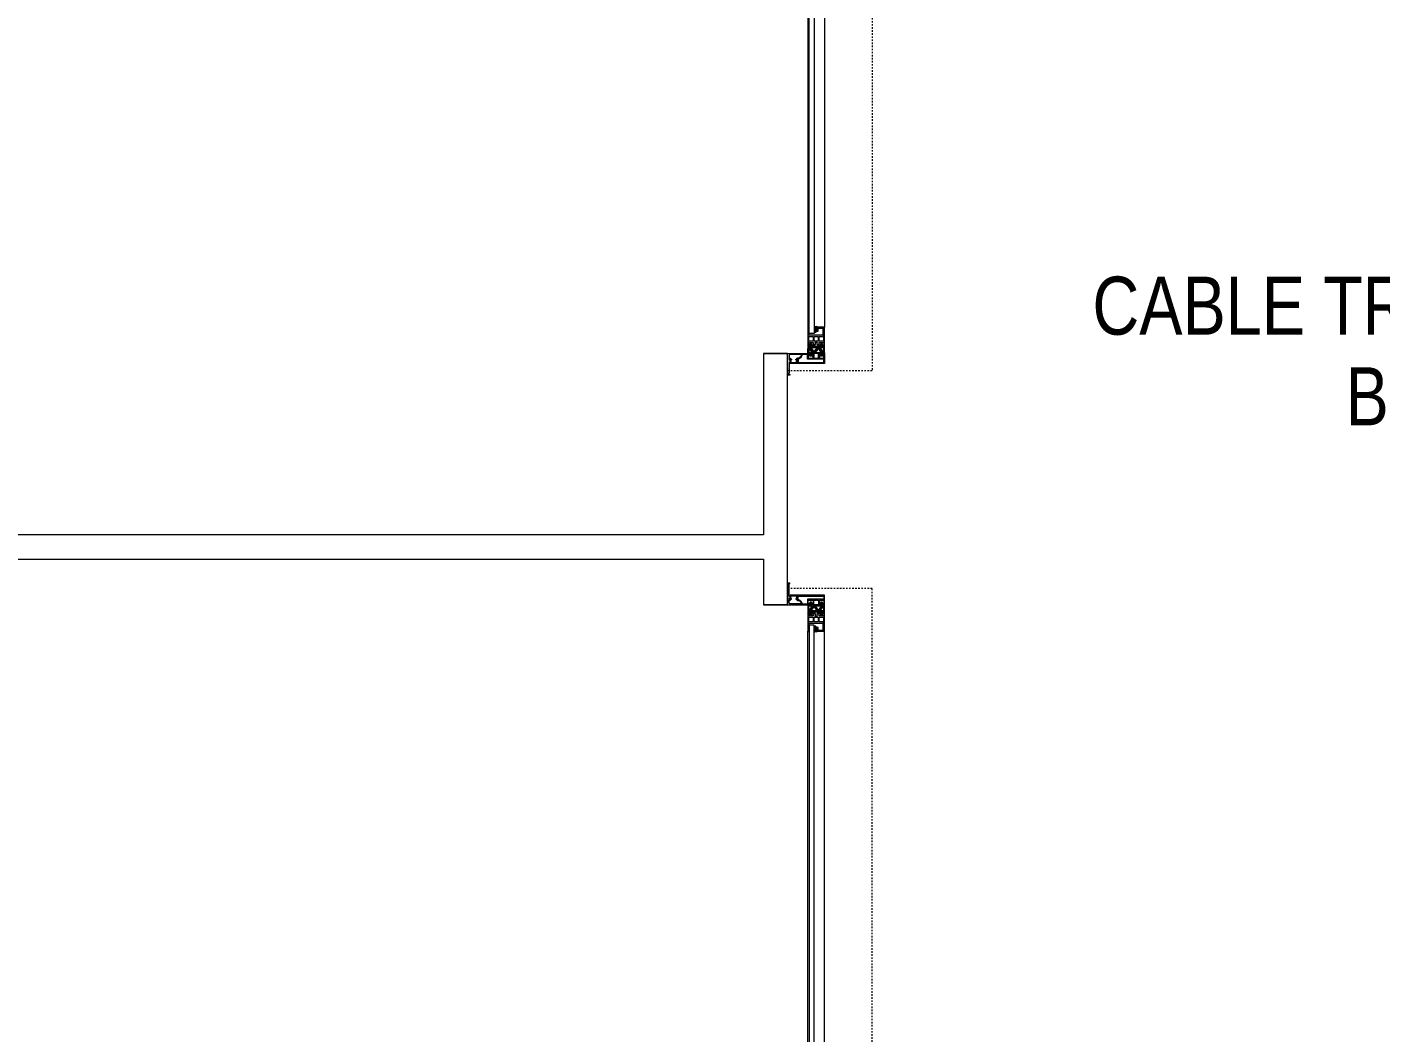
# Model space of a CAD drawing. Header units: millimetres. Extents: x -21597 to 3742, y 49379 to 62073.
# Drawn here: x -15531 to -12732, y 51987 to 54066 of the extents above; entities that cross this region are included whole.
import ezdxf

# ---------------------------------------------------------------- set-up
doc = ezdxf.new("R2010")
doc.units = ezdxf.units.MM
doc.linetypes.add('Dash', pattern=[6.35, 3.175, -3.175])
for name, color, linetype, lineweight in [('A-DETL-GENF', 7, 'Continuous', 5), ('A-GENM', 7, 'Continuous', 5), ('A-WALL', 7, 'Continuous', 9), ('E-CABL-TRAY-IDEN', 7, 'Continuous', 9)]:
    doc.layers.add(name, color=color, linetype=linetype, lineweight=lineweight)
doc.layers.add('A-DOOR', color=5, linetype='Continuous', lineweight=9, true_color=0x0000ff)
doc.layers.add('A-DOOR-HDLN', color=5, linetype='Dash', lineweight=9, true_color=0x0000ff)
doc.styles.add('Arial_1', font='arial.ttf', dxfattribs={"width": 0.8, "height": 120})

# ---------------------------------------------------------------- blocks, each defined once
blk = doc.blocks.new('Automatic-Door_Single_Gilgen_SL-PSXP_Without-Side-Panel_On-Wall - Automatic-Door_Single_Gilgen_SL-PSXP_Without-Side-Panel_On-Wall-1196497-MẶT BẰNG ỐNG GAS KHU H_N')
at = {"layer": 'A-DETL-GENF', "lineweight": 9, "true_color": 0xe2e2e2}
h = blk.add_hatch(color=254, dxfattribs=at)
h.paths.add_polyline_path([(486, 92.6), (484, 92.6), (484, 90.2), (477.5, 90.2), (477.5, 99.5), (484, 99.5), (484, 97.4), (486, 97.4), (486, 101.5), (446, 101.5), (446, 99.5), (462.5, 99.5), (462.5, 68.5), (446, 68.5), (446, 66.5), (486, 66.5), (486, 70.6), (484, 70.6), (484, 68.5), (477.5, 68.5), (477.5, 77.8), (484, 77.8), (484, 75.4), (486, 75.4), (486, 81.6), (484, 81.6), (484, 79.6), (481.5, 79.6), (480.8, 82.9), (476.5, 82.9), (476.5, 85.1), (480.8, 85.1), (481.5, 88.4), (484, 88.4), (484, 86.4), (486, 86.4)])
h.paths.add_polyline_path([(475, 69), (465, 69), (465, 77.8), (475, 77.8)])
h.paths.add_polyline_path([(475, 88.4), (475, 79.6), (465, 79.6), (465, 88.4)])
h.paths.add_polyline_path([(475, 90.2), (465, 90.2), (465, 99), (475, 99)])
h = blk.add_hatch(color=254, dxfattribs=at)
h.paths.add_polyline_path([(447.6, 87.9), (447.6, 86.3), (452.1, 86.3), (453.7, 84.7), (453.7, 87.9)])
h.paths.add_polyline_path([(462.5, 99.5), (446, 99.5), (446, 84.7), (447.6, 87.9), (447.6, 97.9), (462.5, 97.9)])
at = {"layer": 'A-DETL-GENF', "lineweight": 9, "true_color": 0xf8f8f8}
h = blk.add_hatch(color=7, dxfattribs=at)
h.paths.add_polyline_path([(496.5, 101), (486, 101), (486, 97.4), (484, 97.4), (483.2, 98.4), (480, 96.6), (480, 93.4), (483.2, 91.6), (484, 92.6), (486, 92.6), (488.5, 90.2), (488, 92.5), (488, 99), (495.9, 99)])
h.paths.add_polyline_path([(488, 86.2), (488.5, 88.7), (486, 92.6), (486, 75.4), (484, 75.4), (483.2, 76.4), (480, 74.6), (480, 71.4), (483.2, 69.6), (484, 70.6), (486, 70.6), (486, 67), (488.5, 69), (489.2, 71.6), (488, 73.4)])
h.paths.add_polyline_path([(495.8, 81.6), (489.6, 86.9), (488, 86.2), (495.4, 81.1)])
h.paths.add_polyline_path([(495.6, 76.9), (494.8, 78.1), (488, 73.4), (492.4, 74.6), (494.5, 76.1)])
h.paths.add_polyline_path([(495.4, 95.8), (494.5, 97.1), (488, 92.5), (490.4, 92.4), (493.7, 94.6)])
at = {"layer": 'A-DETL-GENF', "lineweight": 9, "true_color": 0xe2e2e2}
h = blk.add_hatch(color=254, dxfattribs=at)
h.paths.add_polyline_path([(506, 74.6), (502.8, 76.4), (502, 75.4), (500, 75.4), (497.4, 77.9), (498, 75.5), (498, 69), (490.1, 69), (489.5, 67), (500, 67), (500, 70.6), (502, 70.6), (502.8, 69.6), (506, 71.4)])
h.paths.add_polyline_path([(506, 93.4), (506, 96.6), (502.8, 98.4), (502, 97.4), (500, 97.4), (500, 101), (497.2, 97.4), (498, 94.6), (497.5, 79.4), (500, 75.4), (500, 92.6), (502, 92.6), (502.8, 91.6)])
h.paths.add_polyline_path([(498, 75.5), (496.2, 76.1), (490.6, 72.1), (491.5, 70.9), (492.4, 71.6)])
h.paths.add_polyline_path([(498, 81.8), (491.1, 87.5), (490.2, 86.4), (496.4, 81.1)])
h.paths.add_polyline_path([(498, 94.6), (494.9, 94.3), (490.4, 91.1), (491.2, 89.9), (492.4, 90.7)])
h = blk.add_hatch(color=254, dxfattribs=at)
h.paths.add_polyline_path([(541, 26.5), (541, 28), (532.6, 27.8)])
h.paths.add_polyline_path([(500, 25), (502.6, 29.5), (500, 32.9)])
h.paths.add_polyline_path([(545, 25), (545, 29.5), (543.8, 26.5), (532, 27.4), (518.5, 28), (518.5, 29.7), (514.1, 30.3), (513.5, 28), (511.5, 28), (511.5, 31.2), (510, 31.2), (510, 28), (504.5, 28), (500, 25), (541.6, 25)])
h.paths.add_polyline_path([(510, 90.5), (502, 90.5), (502, 92.6), (500, 92.2), (500, 89), (510, 89)])
h.paths.add_polyline_path([(510.5, 46.4), (509, 48.6), (509, 45.2)])
h.paths.add_polyline_path([(520.5, 45), (520.5, 101.5), (500, 101), (500, 97.4), (502, 97.4), (502, 99.5), (510, 99.5), (510, 90.5), (512, 99.5), (518.5, 99.5), (518.5, 46.4), (510.5, 46.4), (515.7, 45)])
h.paths.add_polyline_path([(512, 99.5), (510, 89), (510.4, 84.1)])
h.paths.add_polyline_path([(502, 67.5), (502, 70.6), (500.2, 70.3), (501, 69)])
h.paths.add_polyline_path([(512, 66), (510.2, 72.1), (510, 67.5), (502, 67.5), (502, 66)])
h.paths.add_polyline_path([(512, 99.5), (510.4, 84), (512, 66)])
h.paths.add_polyline_path([(510, 79), (500, 79), (500, 75.4), (502, 75.5), (502, 77.5), (510, 77.5)])
h.paths.add_polyline_path([(509.5, 50.6), (506.3, 53.8), (505, 53), (508.7, 49.3)])
h.paths.add_polyline_path([(502.5, 53.3), (502, 54.8), (501.6, 67), (500, 69), (500, 42.1)])
h.paths.add_polyline_path([(502.5, 30), (502.5, 53.3), (500.5, 41.6)])
h.paths.add_polyline_path([(502.5, 30), (500.4, 37.4), (500.4, 33.7)])
h = blk.add_hatch(color=254, dxfattribs=at)
h.paths.add_polyline_path([(518.8, 43.6), (518.3, 44.6), (514.1, 44.6), (513.2, 43.6)])
h.paths.add_polyline_path([(518.8, 31.6), (513.2, 31.6), (514.1, 30.6), (518.3, 30.6)])
h.paths.add_polyline_path([(520.5, 30.3), (520.5, 44.9), (518.8, 43.6), (518.8, 31.6)])
at = {"layer": 'A-DETL-GENF', "color": 253, "lineweight": 9, "true_color": 0xaaaaaa}
for p, q in [((486, 101.5), (446, 101.5)), ((446, 101.5), (446, 99.5)), ((446, 99.5), (446, 84.7)), ((462.5, 99.5), (446, 99.5)), ((446, 99.5), (448, 99.5)), ((446, 84.7), (446, 86.7)), ((446, 84.7), (447.6, 84.7)), ((447.6, 87.9), (447.6, 97.9)), ((447.6, 97.9), (462.5, 97.9)), ((453.7, 87.9), (447.6, 87.9)), ((447.6, 84.7), (447.6, 86.3)), ((447.6, 86.3), (452.1, 86.3)), ((448, 99.5), (450, 99.5)), ((450, 99.5), (462.5, 99.5)), ((452.1, 86.3), (452.1, 84.7)), ((452.1, 84.7), (453.7, 84.7)), ((453.7, 84.7), (453.7, 87.9)), ((462.5, 97.9), (462.5, 99.5)), ((462.5, 99.5), (462.5, 68.5)), ((465, 90.2), (465, 99)), ((465, 99), (475, 99)), ((475, 90.2), (465, 90.2)), ((465, 79.6), (465, 88.4)), ((465, 88.4), (475, 88.4)), ((475, 99), (475, 90.2)), ((475, 88.4), (475, 79.6)), ((476.5, 82.9), (476.5, 85.1)), ((476.5, 85.1), (480.8, 85.1)), ((477.5, 90.2), (477.5, 99.5)), ((477.5, 99.5), (484, 99.5)), ((484, 90.2), (477.5, 90.2)), ((483.2, 98.4), (480, 96.6)), ((480, 96.6), (480, 93.4)), ((480, 93.4), (483.2, 91.6)), ((480.8, 85.1), (481.5, 85.4)), ((481.5, 85.4), (481.5, 88.4)), ((481.5, 88.4), (484, 88.4)), ((484, 97.4), (483.9, 98.2)), ((483.9, 91.8), (484, 92.6)), ((484, 99.5), (484, 97.4)), ((486, 97.4), (484, 97.4)), ((484, 97.4), (486, 97.4)), ((484, 92.6), (486, 92.6)), ((486, 92.6), (484, 92.6)), ((484, 92.6), (484, 90.2)), ((484, 88.4), (484, 86.4)), ((484, 86.4), (486, 86.4)), ((486, 97.4), (486, 101.5)), ((496.5, 101), (486, 101)), ((486, 101), (486, 97.4)), ((486, 92.6), (486, 75.4)), ((486, 86.4), (486, 92.6)), ((488, 92.5), (488, 99)), ((488, 99), (495.9, 99)), ((494.5, 97.1), (488, 92.5)), ((488, 73.4), (488, 86.2)), ((488, 86.2), (494.9, 80.5)), ((495.8, 81.6), (489.6, 86.9)), ((489.8, 91.9), (495.4, 95.8)), ((496.4, 81.1), (490.2, 86.4)), ((490.4, 91.1), (494.9, 94.3)), ((491.1, 87.5), (498, 81.8)), ((498, 94.6), (491.2, 89.9)), ((498, 81.8), (498, 94.6)), ((498.5, 101), (500, 101)), ((500, 101.5), (520.5, 101.5)), ((500, 101), (500, 97.4)), ((500, 97.4), (502, 97.4)), ((500, 92.6), (500, 75.4)), ((502, 92.6), (500, 92.6)), ((510, 89), (500, 89)), ((502, 99.5), (502, 97.4)), ((510, 99.5), (502, 99.5)), ((502, 92.6), (502, 90.5)), ((502, 90.5), (510, 90.5)), ((502.8, 98.4), (506, 96.6)), ((506, 93.4), (502.8, 91.6)), ((506, 96.6), (506, 93.4)), ((510, 90.5), (510, 99.5)), ((510, 84.5), (510, 89)), ((518.5, 99.5), (512, 99.5)), ((512, 99.5), (512, 66)), ((518.5, 46.4), (518.5, 99.5)), ((520.5, 101.5), (520.5, 45)), ((443.4, 79.5), (445.1, 79.5)), ((461.3, 69.5), (444.8, 69.5)), ((444.8, 69.5), (445, 66.9)), ((445, 66.9), (446, 66.9)), ((445.1, 79.5), (446.4, 82.6)), ((446, 66.9), (446, 68.5)), ((446, 68.5), (461.3, 68.5)), ((462.5, 68.5), (446, 68.5)), ((446, 68.5), (446, 66.5)), ((446, 66.5), (486, 66.5)), ((446.4, 82.6), (449.2, 82.6)), ((449.2, 82.6), (447.8, 79.5)), ((447.8, 79.5), (449.3, 79.5)), ((449.3, 79.5), (450.6, 82.3)), ((450.6, 82.3), (453.9, 82.3)), ((453.9, 82.3), (453.9, 79.5)), ((453.9, 79.5), (454.9, 79.5)), ((456.4, 82.2), (456.4, 83.5)), ((461.3, 68.5), (461.3, 69.5)), ((475, 79.6), (465, 79.6)), ((465, 69), (465, 77.8)), ((465, 77.8), (475, 77.8)), ((475, 69), (465, 69)), ((475, 77.8), (475, 69)), ((480.8, 82.9), (476.5, 82.9)), ((477.5, 68.5), (477.5, 77.8)), ((477.5, 77.8), (484, 77.8)), ((484, 68.5), (477.5, 68.5)), ((483.2, 76.4), (480, 74.6)), ((480, 74.6), (480, 71.4)), ((480, 71.4), (483.2, 69.6)), ((481.5, 82.6), (480.8, 82.9)), ((481.5, 79.6), (481.5, 82.6)), ((484, 79.6), (481.5, 79.6)), ((484, 75.4), (483.9, 76.2)), ((483.9, 69.8), (484, 70.6)), ((486, 81.6), (484, 81.6)), ((484, 81.6), (484, 79.6)), ((484, 77.8), (484, 75.4)), ((486, 75.4), (484, 75.4)), ((484, 75.4), (486, 75.4)), ((484, 70.6), (486, 70.6)), ((486, 70.6), (484, 70.6)), ((484, 70.6), (484, 68.5)), ((486, 75.4), (486, 81.6)), ((486, 70.6), (486, 67)), ((486, 66.5), (486, 70.6)), ((486, 67), (487.5, 67)), ((494.8, 78.1), (488, 73.4)), ((488.5, 68), (488.5, 69)), ((500, 67), (489.5, 67)), ((490.1, 69), (498, 69)), ((490.6, 72.1), (496.2, 76.1)), ((491.1, 73.7), (495.6, 76.9)), ((498, 75.5), (491.5, 70.9)), ((498, 69), (498, 75.5)), ((500, 79), (510, 79)), ((500, 75.4), (502, 75.4)), ((500, 70.6), (500, 67)), ((502, 70.6), (500, 70.6)), ((500, 42.1), (500, 67)), ((502, 77.5), (502, 75.4)), ((510, 77.5), (502, 77.5)), ((502, 70.6), (502, 67.5)), ((502, 67.5), (510, 67.5)), ((502, 66), (502, 54.8)), ((512, 66), (502, 66)), ((502.8, 76.4), (506, 74.6)), ((506, 71.4), (502.8, 69.6)), ((506, 74.6), (506, 71.4)), ((510, 79), (510, 83.5)), ((510, 73), (510, 77.5)), ((510, 67.5), (510, 72)), ((500, 38.1), (500, 40.9)), ((500, 34.1), (500, 36.9)), ((500, 25), (500, 32.9)), ((502, 54.8), (503.8, 54.8)), ((502.5, 53.3), (502.5, 30)), ((504.3, 53.3), (502.5, 53.3)), ((504.5, 28), (510, 28)), ((508.7, 49.3), (505, 53)), ((506.3, 53.8), (509.5, 50.6)), ((509, 45.2), (509, 48.6)), ((510, 45.2), (509, 45.2)), ((510, 43.8), (510, 45.2)), ((511.5, 43.8), (510, 43.8)), ((510, 31.2), (511.5, 31.2)), ((510, 28), (510, 31.2)), ((510.5, 48.1), (510.5, 46.4)), ((510.5, 46.4), (518.5, 46.4)), ((511.5, 45.2), (511.5, 43.8)), ((513.4, 45.2), (511.5, 45.2)), ((511.5, 31.2), (511.5, 28)), ((511.5, 28), (513.5, 28)), ((512, 44.5), (513.1, 45.1)), ((513.1, 30.1), (512, 30.7)), ((512.2, 42.1), (512.2, 43.7)), ((513.2, 42.1), (512.2, 42.1)), ((512.2, 33.1), (513.2, 33.1)), ((512.2, 31.5), (512.2, 33.1)), ((513.1, 45.1), (514.1, 44.6)), ((514.1, 30.6), (513.1, 30.1)), ((513.2, 43.6), (513.2, 42.1)), ((518.8, 43.6), (513.2, 43.6)), ((513.2, 33.1), (513.2, 31.6)), ((513.2, 31.6), (518.8, 31.6)), ((514, 44.7), (513.4, 45.2)), ((513.5, 29.7), (514.1, 30.3)), ((513.5, 28), (513.5, 29.7)), ((515, 44.7), (514, 44.7)), ((514.1, 44.6), (518.3, 44.6)), ((518.3, 30.6), (514.1, 30.6)), ((514.1, 30.3), (519.5, 30.3)), ((515.7, 45), (515, 44.7)), ((520.5, 45), (515.7, 45)), ((518.3, 44.6), (519.1, 44.9)), ((519.1, 30.3), (518.3, 30.6)), ((518.5, 29.7), (518.5, 28)), ((520.1, 29.7), (518.5, 29.7)), ((518.5, 28), (531.4, 28)), ((518.8, 31.6), (518.8, 43.6)), ((519.1, 44.9), (520.5, 44.9)), ((520.5, 30.3), (519.1, 30.3)), ((519.5, 30.3), (520.1, 29.7)), ((520.5, 44.9), (520.5, 30.3)), ((532.6, 28), (541, 28)), ((541, 28), (541, 26.5)), ((542.7, 28), (543.6, 29.5)), ((543.8, 28), (542.7, 28)), ((543.6, 29.5), (545, 29.5)), ((543.8, 26.5), (543.8, 28)), ((545, 29.5), (545, 25)), ((545, 25), (500, 25)), ((541, 26.5), (543.8, 26.5))]:
    blk.add_line(p, q, dxfattribs=at)
for centre, radius, start, end in [((429.8, 85.3), 14.8, 337.0086, 356.9914), ((447.2, 84.4), 2.66, 117.6074, 176.9914), ((447.4, 86.1), 1.99, 225.6086, 348.3854), ((454.2, 88.8), 5.7, 212.026, 293.4067), ((483.4, 98), 0.492, 21.228, 120), ((483.4, 92), 0.492, 240, 338.772), ((491.6, 89.3), 3.19, 125, 230.3062), ((492.1, 88.7), 3, 125, 230), ((492.1, 88.7), 1.5, 125, 230), ((492.5, 100), 3.5, 305, 344.2184), ((491.5, 99.3), 6, 305, 6.1018), ((492.3, 100.1), 5.21, 306.2325, 359.1484), ((496.5, 100), 1, 359.1484, 90), ((498.5, 100), 1, 90, 186.1018), ((502.9, 97.5), 0.952, 96.2504, 185.2378), ((502.9, 92.5), 0.943, 173.7844, 264.349), ((509.9, 84), 0.52, 286.0012, 73.9988), ((457.5, 79.8), 2.6, 113.5555, 186.4445), ((483.4, 76), 0.492, 21.228, 120), ((483.4, 70), 0.492, 240, 338.772), ((487.5, 68), 1, 270, 360), ((494.5, 68.7), 6, 125, 177.8665), ((493.5, 68), 5, 125, 180.3809), ((489.5, 68), 1, 179.1484, 270), ((493.5, 68), 3.5, 125, 164.2184), ((493.9, 79.3), 1.5, 305, 50), ((493.9, 79.3), 3, 305, 50), ((494.5, 78.5), 3, 305, 2.9676), ((494.5, 78.8), 3, 357.0324, 50), ((502.9, 75.6), 0.878, 91.2948, 190.2472), ((503, 70.5), 0.96, 175.0696, 263.2793), ((509.8, 72.5), 0.536, 291.2507, 68.7493), ((499.9, 41.5), 0.595, 281.6671, 78.3329), ((499.7, 37.5), 0.649, 296.1361, 63.8639), ((499.9, 33.5), 0.6, 283.572, 76.428), ((504.5, 30), 2, 180, 270), ((503.8, 51.3), 3.5, 45, 90), ((504.3, 52.3), 1, 45, 90), ((508, 48.6), 1, 0, 45), ((507, 48.1), 3.5, 0, 45), ((512.8, 44.3), 0.859, 168.366, 223.634), ((512.8, 30.9), 0.89, 136.515, 193.485), ((532, 28), 0.583, 180, 360)]:
    blk.add_arc(centre, radius, start, end, dxfattribs=at)
at = {"layer": 'A-DOOR-HDLN', "color": 161, "lineweight": 13, "true_color": 0xaaaaff}
for p in [(-1565, 200), (535, 25)]:
    blk.add_line(p, (535, 200), dxfattribs=at)
at = {"layer": 'A-GENM', "color": 253, "lineweight": 9, "true_color": 0xaaaaaa}
for p, q in [((-503, 101.5), (446, 101.5)), ((-514.5, 79.5), (458.5, 79.5)), ((458.5, 69.5), (-514.5, 69.5)), ((-503, 66.5), (446, 66.5)), ((458.5, 79.5), (458.5, 69.5))]:
    blk.add_line(p, q, dxfattribs=at)
blk = doc.blocks.new('Automatic-Door_Single_Gilgen_SL-PSXP_Without-Side-Panel_On-Wall - Automatic-Door_Single_Gilgen_SL-PSXP_Without-Side-Panel_On-Wall-1196725-MẶT BẰNG ỐNG GAS KHU H_N')
at = {"layer": 'A-DETL-GENF', "lineweight": 9, "true_color": 0xe2e2e2}
h = blk.add_hatch(color=254, dxfattribs=at)
h.paths.add_polyline_path([(500, -90.6), (500, -92.6), (502, -92.6), (502, -90.5), (510, -90.5), (510, -89), (500, -89)])
h.paths.add_polyline_path([(500, -70.6), (502, -70.6), (502, -67.5), (500.2, -70.3)])
h.paths.add_polyline_path([(502, -66), (502, -67.5), (510, -67.5), (510.2, -72.1), (512, -66)])
h.paths.add_polyline_path([(500, -69), (500.7, -69), (502, -66), (502.5, -53.3), (500, -42.1), (500, -67)])
h.paths.add_polyline_path([(500, -25), (500, -32.9), (502.6, -29.5)])
h.paths.add_polyline_path([(500, -25), (504.5, -28), (510, -28), (510, -31.2), (511.5, -31.2), (511.5, -28), (513.5, -28), (514.1, -30.3), (518.5, -29.7), (518.5, -28), (543.8, -26.5), (545, -29.5), (545, -25), (535.6, -25)])
h.paths.add_polyline_path([(510.5, -46.4), (509, -45.2), (509, -48.6)])
h.paths.add_polyline_path([(500, -101.5), (520.5, -101.5), (520.5, -45), (513.4, -45.2), (510.5, -46.4), (518.5, -46.4), (518.5, -99.5), (512, -99.5), (510, -90.5), (510, -99.5), (502, -99.5), (502, -97.4), (500, -97.4), (500, -101)])
h.paths.add_polyline_path([(500, -79), (510, -79), (510, -77.5), (502, -77.5), (502, -75.4), (500, -75.8), (500, -77.9)])
h.paths.add_polyline_path([(500.4, -37.4), (502.5, -30), (500.4, -33.7)])
h.paths.add_polyline_path([(500.4, -37.6), (500.5, -41.4), (502.5, -30)])
h.paths.add_polyline_path([(500.5, -41.6), (502.5, -53.3), (502.5, -30)])
h.paths.add_polyline_path([(505, -53), (506.3, -53.8), (509.5, -50.6), (508.7, -49.3)])
h.paths.add_polyline_path([(510, -89), (512, -99.5), (510.4, -84.1)])
h.paths.add_polyline_path([(510, -79), (510.4, -83.9), (512, -66)])
h.paths.add_polyline_path([(510.4, -84), (512, -99.5), (512, -66)])
h.paths.add_polyline_path([(532.6, -27.8), (541, -28), (541, -26.5), (535.6, -27.4)])
h = blk.add_hatch(color=254, dxfattribs=at)
h.paths.add_polyline_path([(513.2, -31.6), (518.8, -31.6), (518.3, -30.6), (514.1, -30.6)])
h.paths.add_polyline_path([(513.2, -43.6), (514.1, -44.6), (518.3, -44.6), (518.8, -43.6)])
h.paths.add_polyline_path([(518.8, -43.6), (520.5, -44.9), (520.5, -30.3), (518.8, -31.6)])
h = blk.add_hatch(color=254, dxfattribs=at)
h.paths.add_polyline_path([(446, -99.5), (446, -101.5), (486, -101.5), (486, -97.4), (484, -97.4), (484, -99.5), (477.5, -99.5), (477.5, -90.2), (484, -90.2), (484, -92.6), (486, -92.6), (486, -86.4), (484, -86.4), (484, -88.4), (481.5, -88.4), (480.8, -85.1), (476.5, -85.1), (476.5, -82.9), (480.8, -82.9), (481.5, -79.6), (484, -79.6), (484, -81.6), (486, -81.6), (486, -75.4), (484, -75.4), (484, -77.8), (477.5, -77.8), (477.5, -68.5), (484, -68.5), (484, -70.6), (486, -70.6), (486, -66.5), (446, -66.5), (446, -68.5), (462.5, -68.5), (462.5, -99.5), (448, -99.5)])
h.paths.add_polyline_path([(465, -99), (465, -90.2), (475, -90.2), (475, -99)])
h.paths.add_polyline_path([(465, -88.4), (465, -79.6), (475, -79.6), (475, -88.4)])
h.paths.add_polyline_path([(465, -69), (475, -69), (475, -77.8), (465, -77.8)])
at = {"layer": 'A-DETL-GENF', "lineweight": 9, "true_color": 0xf8f8f8}
h = blk.add_hatch(color=7, dxfattribs=at)
h.paths.add_polyline_path([(480, -93.4), (480, -96.6), (483.2, -98.4), (484, -97.4), (486, -97.4), (486.5, -101), (496.5, -101), (495.9, -99), (488, -99), (488.5, -90.2), (486, -92.6), (484, -92.6), (483.2, -91.6)])
h.paths.add_polyline_path([(480, -74.6), (483.2, -76.4), (484, -75.4), (486, -75.4), (486.5, -91.9), (488.5, -88.7), (488, -86.2), (488, -73.4), (489.2, -71.6), (488.5, -69), (486, -67), (486, -70.6), (484, -70.6), (483.2, -69.6), (480, -71.4)])
h.paths.add_polyline_path([(488, -73.4), (494.8, -78.1), (495.6, -76.9), (490.6, -73.6)])
h.paths.add_polyline_path([(488, -92.5), (494.5, -97.1), (495.4, -95.8), (489.8, -91.9)])
h.paths.add_polyline_path([(488, -86.2), (490.2, -86.4), (495.4, -81.1), (494.9, -80.5), (490.2, -84.4)])
at = {"layer": 'A-DETL-GENF', "lineweight": 9, "true_color": 0xe2e2e2}
h = blk.add_hatch(color=254, dxfattribs=at)
h.paths.add_polyline_path([(489.5, -67), (490.1, -69), (498, -69), (497.4, -77.9), (500, -75.4), (502, -75.4), (502.8, -76.4), (506, -74.6), (506, -71.4), (502.8, -69.6), (502, -70.6), (500, -70.6), (500, -67)])
h.paths.add_polyline_path([(500, -97.4), (497.5, -99.9), (500, -101)])
h.paths.add_polyline_path([(498, -81.8), (497.5, -98.6), (502, -97.4), (502.8, -98.4), (506, -96.6), (506, -93.4), (502.8, -91.6), (502, -92.6), (500, -92.6), (500, -75.4), (497.5, -79.4)])
h.paths.add_polyline_path([(490.2, -86.4), (491.1, -87.5), (498, -81.8), (496.4, -81.1)])
h.paths.add_polyline_path([(490.4, -91.1), (494.9, -94.3), (498, -94.6), (491.2, -89.9)])
h.paths.add_polyline_path([(490.6, -72.1), (496.2, -76.1), (498, -75.5), (491.5, -70.9)])
h = blk.add_hatch(color=254, dxfattribs=at)
h.paths.add_polyline_path([(447.6, -87.9), (453.7, -87.9), (453.7, -84.7), (452.1, -86.3), (447.6, -86.3)])
h.paths.add_polyline_path([(446, -84.7), (446, -99.5), (462.5, -99.5), (462.5, -97.9), (447.6, -97.9), (447.6, -87.9)])
at = {"layer": 'A-DETL-GENF', "color": 253, "lineweight": 9, "true_color": 0xaaaaaa}
for p, q in [((500, -25), (500, -32.9)), ((545, -25), (500, -25)), ((541, -28), (541, -26.5)), ((541, -26.5), (543.8, -26.5)), ((543.8, -26.5), (543.8, -28)), ((545, -29.5), (545, -25)), ((500, -34.1), (500, -36.9)), ((500, -38.1), (500, -40.9)), ((500, -42.1), (500, -67)), ((502, -66), (502, -54.8)), ((502, -54.8), (503.8, -54.8)), ((502.5, -53.3), (502.5, -30)), ((504.3, -53.3), (502.5, -53.3)), ((504.5, -28), (510, -28)), ((508.7, -49.3), (505, -53)), ((506.3, -53.8), (509.5, -50.6)), ((510, -45.2), (509, -45.2)), ((509, -45.2), (509, -48.6)), ((510, -28), (510, -31.2)), ((510, -31.2), (511.5, -31.2)), ((511.5, -43.8), (510, -43.8)), ((510, -43.8), (510, -45.2)), ((510.5, -48.1), (510.5, -46.4)), ((510.5, -46.4), (518.5, -46.4)), ((511.5, -31.2), (511.5, -28)), ((511.5, -28), (513.5, -28)), ((511.5, -45.2), (511.5, -43.8)), ((513.4, -45.2), (511.5, -45.2)), ((513.1, -30.1), (512, -30.7)), ((512, -44.5), (513.1, -45.1)), ((512.2, -31.5), (512.2, -33.1)), ((512.2, -33.1), (513.2, -33.1)), ((513.2, -42.1), (512.2, -42.1)), ((512.2, -42.1), (512.2, -43.7)), ((514.1, -30.6), (513.1, -30.1)), ((513.1, -45.1), (514.1, -44.6)), ((513.2, -33.1), (513.2, -31.6)), ((513.2, -31.6), (518.8, -31.6)), ((513.2, -43.6), (513.2, -42.1)), ((518.8, -43.6), (513.2, -43.6)), ((514, -44.7), (513.4, -45.2)), ((513.5, -28), (513.5, -29.7)), ((513.5, -29.7), (514.1, -30.3)), ((515, -44.7), (514, -44.7)), ((514.1, -30.3), (519.5, -30.3)), ((518.3, -30.6), (514.1, -30.6)), ((514.1, -44.6), (518.3, -44.6)), ((515.7, -45), (515, -44.7)), ((520.5, -45), (515.7, -45)), ((519.1, -30.3), (518.3, -30.6)), ((518.3, -44.6), (519.1, -44.9)), ((518.5, -29.7), (518.5, -28)), ((518.5, -28), (531.4, -28)), ((520.1, -29.7), (518.5, -29.7)), ((518.5, -46.4), (518.5, -99.5)), ((518.8, -31.6), (518.8, -43.6)), ((520.5, -30.3), (519.1, -30.3)), ((519.1, -44.9), (520.5, -44.9)), ((519.5, -30.3), (520.1, -29.7)), ((520.5, -44.9), (520.5, -30.3)), ((520.5, -101.5), (520.5, -45)), ((532.6, -28), (541, -28)), ((543.8, -28), (542.7, -28)), ((542.7, -28), (543.6, -29.5)), ((543.6, -29.5), (545, -29.5)), ((445.1, -79.5), (443.4, -79.5)), ((445, -66.9), (444.8, -69.5)), ((444.8, -69.5), (461.3, -69.5)), ((446, -66.9), (445, -66.9)), ((446.4, -82.6), (445.1, -79.5)), ((486, -66.5), (446, -66.5)), ((446, -66.5), (446, -68.5)), ((446, -68.5), (446, -66.9)), ((461.3, -68.5), (446, -68.5)), ((446, -68.5), (462.5, -68.5)), ((449.2, -82.6), (446.4, -82.6)), ((449.3, -79.5), (447.8, -79.5)), ((447.8, -79.5), (449.2, -82.6)), ((450.6, -82.3), (449.3, -79.5)), ((453.9, -82.3), (450.6, -82.3)), ((454.9, -79.5), (453.9, -79.5)), ((453.9, -79.5), (453.9, -82.3)), ((456.4, -83.5), (456.4, -82.2)), ((461.3, -69.5), (461.3, -68.5)), ((462.5, -68.5), (462.5, -99.5)), ((465, -77.8), (465, -69)), ((465, -69), (475, -69)), ((475, -77.8), (465, -77.8)), ((465, -79.6), (475, -79.6)), ((465, -88.4), (465, -79.6)), ((475, -69), (475, -77.8)), ((475, -79.6), (475, -88.4)), ((476.5, -85.1), (476.5, -82.9)), ((476.5, -82.9), (480.8, -82.9)), ((477.5, -77.8), (477.5, -68.5)), ((477.5, -68.5), (484, -68.5)), ((484, -77.8), (477.5, -77.8)), ((483.2, -69.6), (480, -71.4)), ((480, -71.4), (480, -74.6)), ((480, -74.6), (483.2, -76.4)), ((480.8, -82.9), (481.5, -82.6)), ((481.5, -82.6), (481.5, -79.6)), ((481.5, -79.6), (484, -79.6)), ((484, -70.6), (483.9, -69.8)), ((483.9, -76.2), (484, -75.4)), ((484, -68.5), (484, -70.6)), ((486, -70.6), (484, -70.6)), ((484, -70.6), (486, -70.6)), ((484, -75.4), (486, -75.4)), ((486, -75.4), (484, -75.4)), ((484, -75.4), (484, -77.8)), ((484, -79.6), (484, -81.6)), ((484, -81.6), (486, -81.6)), ((486, -70.6), (486, -66.5)), ((486, -67), (486, -70.6)), ((487.5, -67), (486, -67)), ((486, -75.4), (486, -92.6)), ((486, -81.6), (486, -75.4)), ((488, -86.2), (488, -73.4)), ((488, -73.4), (494.8, -78.1)), ((494.9, -80.5), (488, -86.2)), ((488.5, -69), (488.5, -68)), ((500, -67), (489.5, -67)), ((489.6, -86.9), (495.8, -81.6)), ((490.1, -69), (498, -69)), ((496.4, -81.1), (490.2, -86.4)), ((490.6, -72.1), (496.2, -76.1)), ((495.6, -76.9), (491.1, -73.7)), ((491.1, -87.5), (498, -81.8)), ((498, -75.5), (491.5, -70.9)), ((498, -69), (498, -75.5)), ((498, -81.8), (498, -94.6)), ((500, -70.6), (500, -67)), ((502, -70.6), (500, -70.6)), ((500, -92.6), (500, -75.4)), ((500, -75.4), (502, -75.4)), ((500, -79), (510, -79)), ((512, -66), (502, -66)), ((502, -70.6), (502, -67.5)), ((502, -67.5), (510, -67.5)), ((502, -77.5), (502, -75.4)), ((510, -77.5), (502, -77.5)), ((506, -71.4), (502.8, -69.6)), ((502.8, -76.4), (506, -74.6)), ((506, -74.6), (506, -71.4)), ((510, -67.5), (510, -72)), ((510, -73), (510, -77.5)), ((510, -79), (510, -83.5)), ((512, -99.5), (512, -66)), ((447.6, -84.7), (446, -84.7)), ((446, -84.7), (446, -99.5)), ((446, -86.7), (446, -84.7)), ((446, -99.5), (462.5, -99.5)), ((448, -99.5), (446, -99.5)), ((446, -99.5), (446, -101.5)), ((446, -101.5), (486, -101.5)), ((447.6, -86.3), (447.6, -84.7)), ((452.1, -86.3), (447.6, -86.3)), ((447.6, -97.9), (447.6, -87.9)), ((447.6, -87.9), (453.7, -87.9)), ((462.5, -97.9), (447.6, -97.9)), ((450, -99.5), (448, -99.5)), ((462.5, -99.5), (450, -99.5)), ((453.7, -84.7), (452.1, -84.7)), ((452.1, -84.7), (452.1, -86.3)), ((453.7, -87.9), (453.7, -84.7)), ((462.5, -99.5), (462.5, -97.9)), ((475, -88.4), (465, -88.4)), ((465, -99), (465, -90.2)), ((465, -90.2), (475, -90.2)), ((475, -99), (465, -99)), ((475, -90.2), (475, -99)), ((480.8, -85.1), (476.5, -85.1)), ((477.5, -99.5), (477.5, -90.2)), ((477.5, -90.2), (484, -90.2)), ((484, -99.5), (477.5, -99.5)), ((483.2, -91.6), (480, -93.4)), ((480, -93.4), (480, -96.6)), ((480, -96.6), (483.2, -98.4)), ((481.5, -85.4), (480.8, -85.1)), ((481.5, -88.4), (481.5, -85.4)), ((484, -88.4), (481.5, -88.4)), ((484, -92.6), (483.9, -91.8)), ((483.9, -98.2), (484, -97.4)), ((486, -86.4), (484, -86.4)), ((484, -86.4), (484, -88.4)), ((484, -90.2), (484, -92.6)), ((486, -92.6), (484, -92.6)), ((484, -92.6), (486, -92.6)), ((484, -97.4), (486, -97.4)), ((486, -97.4), (484, -97.4)), ((484, -97.4), (484, -99.5)), ((486, -92.6), (486, -86.4)), ((486, -97.4), (486, -101)), ((486, -101.5), (486, -97.4)), ((486, -101), (496.5, -101)), ((488, -99), (488, -92.5)), ((488, -92.5), (494.5, -97.1)), ((495.9, -99), (488, -99)), ((495.4, -95.8), (489.8, -91.9)), ((490.4, -91.1), (494.9, -94.3)), ((498, -94.6), (491.2, -89.9)), ((498.5, -101), (500, -101)), ((510, -89), (500, -89)), ((502, -92.6), (500, -92.6)), ((500, -101), (500, -97.4)), ((500, -97.4), (502, -97.4)), ((500, -101.5), (520.5, -101.5)), ((502, -92.6), (502, -90.5)), ((502, -90.5), (510, -90.5)), ((502, -99.5), (502, -97.4)), ((510, -99.5), (502, -99.5)), ((506, -93.4), (502.8, -91.6)), ((502.8, -98.4), (506, -96.6)), ((506, -96.6), (506, -93.4)), ((510, -84.5), (510, -89)), ((510, -90.5), (510, -99.5)), ((518.5, -99.5), (512, -99.5))]:
    blk.add_line(p, q, dxfattribs=at)
for centre, radius, start, end in [((532, -28), 0.583, 0, 180), ((499.9, -33.5), 0.6, 283.572, 76.428), ((499.7, -37.5), 0.649, 296.1361, 63.8639), ((499.9, -41.5), 0.595, 281.6671, 78.3329), ((504.5, -30), 2, 90, 180), ((503.8, -51.3), 3.5, 270, 315), ((504.3, -52.3), 1, 270, 315), ((508, -48.6), 1, 315, 360), ((507, -48.1), 3.5, 315, 360), ((512.8, -30.9), 0.89, 166.515, 223.485), ((512.8, -44.3), 0.859, 136.366, 191.634), ((429.8, -85.3), 14.8, 3.0086, 22.9914), ((454.2, -88.8), 5.7, 66.5933, 147.974), ((457.5, -79.8), 2.6, 173.5555, 246.4445), ((483.4, -70), 0.492, 21.228, 120), ((483.4, -76), 0.492, 240, 338.772), ((487.5, -68), 1, 0, 90), ((489.5, -68), 1, 90, 180.8516), ((493.5, -68), 5, 179.6191, 235), ((494.5, -68.7), 6, 182.1335, 235), ((493.5, -68), 3.5, 195.7816, 235), ((493.9, -79.3), 1.5, 310, 55), ((493.9, -79.3), 3, 310, 55), ((494.5, -78.5), 3, 357.0324, 55), ((494.5, -78.8), 3, 310, 2.9676), ((503, -70.5), 0.96, 96.7207, 184.9304), ((502.9, -75.6), 0.878, 169.7528, 268.7052), ((509.8, -72.5), 0.536, 291.2507, 68.7493), ((509.9, -84), 0.52, 286.0012, 73.9988), ((447.2, -84.4), 2.66, 183.0086, 242.3926), ((447.4, -86.1), 1.99, 11.6146, 134.3914), ((483.4, -92), 0.492, 21.228, 120), ((483.4, -98), 0.492, 240, 338.772), ((491.6, -89.3), 3.19, 129.6938, 235), ((492.1, -88.7), 3, 130, 235), ((492.1, -88.7), 1.5, 130, 235), ((492.5, -100), 3.5, 15.7816, 55), ((491.5, -99.3), 6, 353.8982, 55), ((492.3, -100.1), 5.21, 0.8516, 53.7675), ((496.5, -100), 1, 270, 0.8516), ((498.5, -100), 1, 173.8982, 270), ((502.9, -92.5), 0.943, 95.651, 186.2156), ((502.9, -97.5), 0.952, 174.7622, 263.7496)]:
    blk.add_arc(centre, radius, start, end, dxfattribs=at)
at = {"layer": 'A-DOOR-HDLN', "color": 161, "lineweight": 13, "true_color": 0xaaaaff}
for p in [(535, -25), (-1565, -200)]:
    blk.add_line(p, (535, -200), dxfattribs=at)
at = {"layer": 'A-GENM', "color": 253, "lineweight": 9, "true_color": 0xaaaaaa}
for p, q in [((458.5, -69.5), (-514.5, -69.5)), ((-514.5, -79.5), (458.5, -79.5)), ((-503, -66.5), (446, -66.5)), ((458.5, -79.5), (458.5, -69.5)), ((-503, -101.5), (446, -101.5))]:
    blk.add_line(p, q, dxfattribs=at)
blk = doc.blocks.new('AK-SGS-M3-A_rvt-1-MẶT BẰNG ỐNG GAS KHU H_N')
at = {"layer": 'A-WALL', "color": 253, "lineweight": 13, "true_color": 0xaaaaaa}
for p, q in [((-14008.6, 53391.9), (-14008.6, 53016.9)), ((-13958.6, 53391.9), (-14008.6, 53391.9)), ((-14008.6, 53391.9), (-14008.6, 53016.9)), ((-14008.6, 53391.9), (-13958.6, 53391.9)), ((-13958.6, 52871.9), (-13958.6, 53391.9)), ((-13958.6, 52871.9), (-13958.6, 53391.9)), ((-14008.6, 53016.9), (-15908.6, 53016.9)), ((-14008.6, 53016.9), (-15908.6, 53016.9)), ((-15908.6, 52966.9), (-14008.6, 52966.9)), ((-15908.6, 52966.9), (-14008.6, 52966.9)), ((-14008.6, 52966.9), (-14008.6, 52871.9)), ((-14008.6, 52966.9), (-14008.6, 52871.9)), ((-14008.6, 52871.9), (-13958.6, 52871.9)), ((-13958.6, 52871.9), (-14008.6, 52871.9))]:
    blk.add_line(p, q, dxfattribs=at)
at = {"layer": 'A-DOOR', "color": 9, "lineweight": 13, "true_color": 0xaaaad4}
for name, p, rotation in [('Automatic-Door_Single_Gilgen_SL-PSXP_Without-Side-Panel_On-Wall - Automatic-Door_Single_Gilgen_SL-PSXP_Without-Side-Panel_On-Wall-1196497-MẶT BẰNG ỐNG GAS KHU H_N', (-13983.6, 53891.9), 269.9999999999999), ('Automatic-Door_Single_Gilgen_SL-PSXP_Without-Side-Panel_On-Wall - Automatic-Door_Single_Gilgen_SL-PSXP_Without-Side-Panel_On-Wall-1196725-MẶT BẰNG ỐNG GAS KHU H_N', (-13983.6, 52371.9), 89.99999999999993)]:
    blk.add_blockref(name, p, dxfattribs=dict(at, rotation=rotation))

msp = doc.modelspace()

# ---------------------------------------------------------------- block references
at = {"lineweight": 5}
msp.add_blockref('AK-SGS-M3-A_rvt-1-MẶT BẰNG ỐNG GAS KHU H_N', (0, 0), dxfattribs=at)

# ---------------------------------------------------------------- texts
at = {"layer": 'E-CABL-TRAY-IDEN', "color": 1, "true_color": 0xff0000, "insert": (-12356, 53396.1), "char_height": 120, "width": 1964.16, "attachment_point": 5, "line_spacing_factor": 0.936439, "style": 'Arial_1'}
msp.add_mtext('\\pxqc,t0.26667,0.53333,0.8,1.06667,1.33333,1.6,1.86667,2.13333,2.4,2.66667,2.93333,3.2,3.46667,3.73333,4,4.26667,4.53333,4.8,5.06667,5.33333,5.6,5.86667,6.13333,6.4,6.66667,6.93333,7.2,7.46667,7.73333,8,8.26667,8.53333;{CABLE TRAY 400 mm x200 mm\\PBOP=FFL3600}', dxfattribs=at)

doc.saveas('drawing.dxf')
